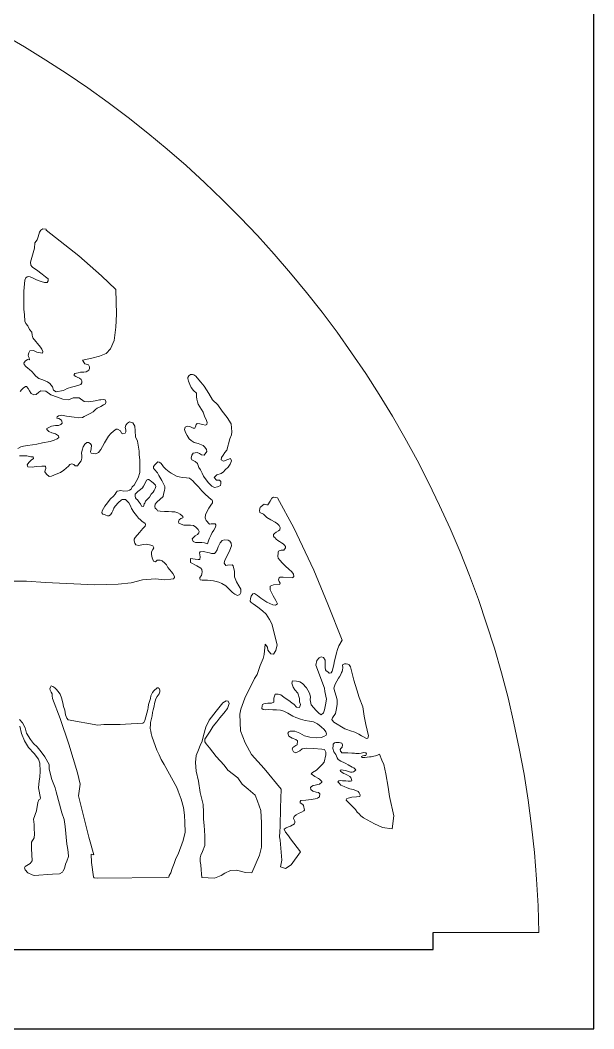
# Model space of a CAD drawing. Header units: millimetres. Extents: x -5 to 875, y -316 to 297.
# Drawn here: x 767 to 875.4, y 0 to 190.8 of the extents above; entities that cross this region are included whole.
import ezdxf

# ---------------------------------------------------------------- set-up
doc = ezdxf.new("R2010")
doc.units = ezdxf.units.MM

# ---------------------------------------------------------------- blocks, each defined once
blk = doc.blocks.new('alles1')
for p, q in [((224.53, 0), (224.53, 4)), ((124.53, 0), (224.53, 0))]:
    blk.add_line(p, q)
at = {"lineweight": 5}
blk.add_line((224.53, 4), (249.53, 4), dxfattribs=at)
for points in [[(133.07, 170.1), (140.74, 164.06), (146.14, 159.3), (149.48, 156.05), (149.68, 150.23), (149.55, 147.14), (149.13, 144.01), (148.23, 142.04), (147.2, 140.97), (145.66, 140.28), (143.81, 139.81), (141.63, 139.38), (142.18, 138.49), (143.02, 138.29), (143.3, 137.78), (143.28, 137.36), (143.12, 137.03), (142.93, 136.83), (142.53, 136.62), (141.93, 136.55), (141.18, 136.5), (140.61, 136.34), (139.84, 136.22), (139.67, 136.01), (139.7, 135.71), (140.05, 135.5), (140.4, 135.36), (140.95, 135.1), (141.33, 134.83), (141.46, 134.46), (141.49, 134.01), (141.21, 133.62), (140, 133.23), (139.04, 132.96), (137.98, 132.66), (137.46, 132.39), (137.09, 132.18), (135.44, 131.92), (134.75, 132.3), (134.54, 133.03), (133.94, 133.89), (133.34, 134.27), (132.27, 134.75), (131.28, 135.05), (130.98, 135.26), (130.51, 135.69), (130.21, 136.07), (129.65, 136.72), (129.14, 137.19), (128.75, 137.49), (128.24, 137.87), (127.85, 138.34), (127.77, 138.69), (128.07, 139.16), (128.67, 139.5), (129.1, 139.46), (129.1, 139.46), (129.05, 139.93), (128.84, 140.27), (128.8, 140.57), (128.92, 141.13), (129.22, 141.56), (130.08, 141.64), (130.81, 141.26), (132.14, 141.04), (132.27, 141.39), (132.05, 141.99), (131.67, 142.42), (129.93, 144.62), (129.77, 145.31), (129.66, 146.01), (129.07, 146.65), (128.7, 147.46), (128.22, 148.05), (128, 148.63), (127.9, 150.08), (127.79, 151.42), (127.79, 152.76), (127.79, 153.83), (127.79, 155.65), (128, 158.3), (128.24, 158.82), (128.54, 159.09), (128.89, 159.19), (129.3, 159.09), (130.16, 158.68), (130.74, 158.37), (131.84, 157.99), (132.69, 157.75), (133.28, 157.72), (133.55, 158.1), (133.52, 158.58), (132.86, 159.06), (132.08, 159.67), (130.74, 160.74), (129.92, 161.25), (129.64, 161.49), (129.4, 161.83), (129.33, 162.52), (130.31, 165.86), (130.4, 167.09), (130.88, 167.86), (131.12, 168.52), (131.32, 169.11), (131.45, 169.64), (131.78, 170.12), (132.22, 170.41), (133.01, 170.36), (133.07, 170.1)], [(173.55, 109.39), (172.86, 109.26), (172.52, 109.43), (172.22, 109.56), (171.4, 110.33), (170.89, 111.06), (170.25, 111.92), (169.95, 112.65), (169.52, 113.42), (169.13, 113.98), (168.79, 114.92), (168.23, 115.39), (167.5, 115.82), (167.33, 116.2), (167.46, 116.89), (167.8, 117.4), (168.7, 117.53), (169.26, 117.32), (169.78, 117.02), (170.42, 116.93), (171.06, 117.79), (170.98, 118.22), (170.55, 118.77), (170.12, 119.2), (168.96, 119.63), (168.02, 119.93), (167.29, 120.36), (166.86, 120.79), (166.39, 121.56), (165.96, 122.25), (165.75, 122.97), (165.88, 123.49), (166.39, 123.75), (166.99, 123.66), (167.76, 123.27), (168.15, 123.27), (168.36, 123.57), (168.53, 124.13), (168.7, 124.43), (169.35, 124.34), (170.03, 124.17), (170.68, 123.96), (171.06, 124.17), (171.1, 124.6), (170.98, 125.07), (170.46, 126.1), (170.12, 127.04), (168.98, 129), (168.81, 129.52), (168.63, 130.12), (168.61, 130.73), (168.59, 131.54), (167.91, 132.18), (167.36, 132.92), (167.03, 133.6), (166.66, 134.44), (166.55, 135.07), (166.55, 135.25), (166.74, 135.69), (167.2, 136), (167.64, 135.97), (167.93, 135.89), (168.41, 135.58), (168.76, 135.18), (169.62, 134.13), (170.43, 133.25), (170.98, 132.38), (171.53, 131.5), (172.4, 130.01), (173.59, 128.8), (174.66, 127.29), (175.85, 125.84), (176.77, 124.35), (176.9, 122.44), (176.87, 121.72), (176.5, 120.74), (175.73, 118.05), (175.3, 117.54), (174.92, 116.89), (174.53, 116.38), (174.45, 115.78), (174.96, 115.52), (175.95, 115.91), (176.63, 116.08), (176.89, 115.56), (176.55, 114.79), (176.03, 114.07), (175.39, 113.42), (175, 112.95), (174.4, 112.57), (173.37, 112.22), (172.77, 111.62), (173.29, 110.98), (174.02, 110.98), (174.36, 110.68), (174.36, 110.21), (174.23, 109.74), (173.55, 109.39)], [(126.88, 131.99), (127.23, 132.34), (127.58, 132.78), (128.16, 133.15), (128.37, 133.15), (128.76, 132.69), (129.13, 132.08), (129.5, 131.48), (130.15, 131.16), (130.69, 131.27), (131.34, 131.8), (131.78, 132.08), (132.94, 132.06), (134.11, 131.17), (135.72, 130.59), (136.95, 130.14), (138.32, 130), (139.39, 130.45), (140.86, 130.45), (142.06, 129.59), (143.12, 129.52), (144.63, 129.76), (145.69, 129.97), (145.97, 130), (146.65, 130.07), (146.96, 130), (147.13, 129.63), (147.13, 129.35), (147.06, 129.04), (146.62, 128.77), (145.93, 128.43), (145.11, 127.98), (144.7, 127.74), (144.15, 127.19), (143.43, 126.78), (142.68, 126.34), (142.06, 126.03), (141.61, 125.82), (140.69, 125.72), (139.66, 125.86), (137.84, 126.13), (136.78, 126.34), (135.99, 126.2), (135.65, 125.99), (135.58, 125.69), (136.06, 125.55), (136.68, 125.17), (136.75, 124.93), (136.82, 124.49), (136.54, 124.14), (135.96, 123.94), (135.24, 123.9), (134.28, 123.8), (133.66, 123.46), (133.18, 123.18), (133.18, 122.94), (133.7, 122.5), (134.38, 122.19), (135, 122.02), (135.27, 121.95), (135.99, 121.47), (136.06, 121.09), (135.65, 120.75), (134.96, 120.48), (133.97, 120.17), (132.17, 119.82), (130.85, 119.53), (129.78, 119.33), (128.64, 119.22), (127.67, 119.05), (127.08, 118.85), (126.38, 118.48)], [(126.77, 116.75), (127.21, 116.72), (127.69, 116.72), (128.48, 116.75), (129.45, 116.53), (129.95, 116.5), (130.06, 116.15), (129.49, 115.71), (128.92, 115.17), (128.53, 114.6), (128.7, 114.16), (129.73, 114.07), (130.65, 114.24), (132.01, 114.33), (132.85, 114.33), (132.96, 113.74), (132.78, 113.35), (132.74, 112.95), (133.16, 112.39), (133.79, 111.84), (134.34, 111.95), (134.86, 112.17), (135.77, 112.58), (136.4, 112.83), (137.25, 113.35), (137.77, 113.84), (138.34, 114.31), (138.67, 114.69), (139.14, 114.86), (139.58, 114.69), (139.88, 114.42), (140.45, 114.37), (140.76, 114.89), (141.28, 115.6), (141.47, 116.21), (141.44, 116.81), (141.41, 117.39), (141.58, 118.1), (141.82, 118.87), (142.15, 119.5), (142.62, 119.91), (143.06, 119.88), (143.47, 119.64), (143.77, 119.25), (143.72, 118.37), (143.55, 117.69), (143.72, 117.36), (144.79, 117.2), (145.39, 117.52), (145.99, 118.21), (146.35, 118.98), (146.82, 119.8), (147.28, 120.57), (147.77, 121.36), (148.32, 122.02), (148.95, 122.57), (149.58, 123.04), (149.91, 123.09), (150.63, 122.63), (150.87, 122.13), (151.15, 121.97), (151.7, 122.1), (151.89, 122.43), (151.86, 122.87), (151.75, 123.45), (151.89, 123.97), (152.27, 124.46), (152.77, 124.76), (153.51, 124.52), (153.97, 123.8), (154.05, 122.65), (154.14, 121.25), (154.66, 120.24), (154.99, 117.88), (155.04, 117.03), (155.15, 115.69), (155.18, 114.1), (155.15, 112.78), (154.8, 111.55), (153.82, 109.8), (153.38, 109.43), (153.1, 108.85), (152.75, 108.59), (152.33, 108.48), (151.38, 108.38), (150.66, 108.57), (150.33, 108.48), (149.83, 108.41), (149.61, 108.11), (149.33, 107.69), (148.99, 107.22), (148.27, 106.54), (147.26, 105.22), (146.89, 104.81), (146.58, 104.28), (146.25, 103.71), (146.18, 103.25), (146.43, 102.99), (146.8, 102.85), (147.15, 102.72), (147.57, 102.59), (147.83, 102.55), (148.27, 102.81), (148.55, 103.25), (148.82, 103.75), (149.06, 104.35), (149.34, 104.83), (150.13, 105.75), (150.77, 106.28), (150.99, 106.45), (151.76, 106.43), (152.3, 105.97), (152.61, 105.6), (152.98, 104.89), (153.25, 104.26), (153.77, 103.42), (154.43, 102.61), (154.85, 102), (155.31, 101.65), (155.68, 101.32), (156.41, 100.75), (156.54, 100.53), (156.45, 100.13), (155.92, 99.54), (155.11, 98.62), (154.09, 97.44), (153.87, 97.04), (153.84, 96.62), (153.98, 96.12), (154.24, 95.68), (154.98, 95.57), (155.95, 95.75), (156.78, 95.88), (157.81, 95.61), (158.28, 95.48), (158.47, 95), (158.23, 94.56), (157.97, 94.01), (157.95, 93.42), (158.08, 92.61), (158.43, 91.8), (158.89, 91.71), (159.31, 92.08), (159.96, 92.06), (160.47, 91.88), (161.13, 91.4), (161.5, 90.94), (161.83, 90.37), (162.31, 89.8), (162.66, 89.34), (163.01, 88.92), (163.39, 88.2), (163.41, 87.96), (163.17, 87.65), (162.53, 87.56), (160.98, 87.42), (158.91, 87.63), (155.84, 87.45), (153.13, 86.73), (150.08, 86.37), (144.57, 86.24), (132.87, 86.76), (128.42, 87.08), (125.37, 87.08)], [(171.15, 95.97), (170.47, 96.19), (169.86, 96.23), (169.03, 96.25), (168.32, 96.25), (167.82, 96.49), (167.62, 96.85), (167.56, 97.09), (167.91, 97.44), (168.3, 97.79), (168.83, 98.18), (169.16, 98.56), (169.2, 98.89), (168.94, 99.32), (168.43, 99.9), (167.86, 100.27), (167.16, 100.36), (166.55, 100.33), (165.56, 100.38), (164.97, 100.55), (164.44, 100.84), (164.35, 101.17), (164.51, 101.65), (164.86, 101.89), (165.38, 102.05), (165.45, 102.24), (165.21, 102.59), (164.75, 102.94), (164.13, 103.27), (163.48, 103.47), (162.75, 103.47), (161.94, 103.58), (161, 103.62), (159.99, 103.69), (159.37, 103.78), (159.2, 104.06), (158.85, 104.35), (158.76, 104.77), (158.78, 105.29), (159.22, 105.82), (160.73, 107.14), (160.79, 107.71), (160.99, 108.52), (161.1, 108.99), (161.07, 109.52), (160.36, 110.94), (159.7, 112.13), (159.37, 112.74), (158.69, 113.49), (158.43, 113.84), (158.43, 114.26), (158.72, 114.63), (159.24, 115.13), (159.48, 115.29), (159.75, 115.24), (160.12, 114.98), (160.43, 114.65), (160.82, 114.17), (161.33, 113.62), (162.09, 112.96), (162.62, 112.63), (163.32, 112.22), (164, 111.89), (164.51, 111.78), (165.21, 111.62), (166.2, 111.56), (166.9, 111.45), (167.75, 110.86), (168.22, 110.29), (169.07, 109.43), (169.86, 108.46), (170.67, 107.61), (172.08, 106.43), (172.32, 106.29), (172.38, 106.01), (172.36, 105.63), (171.97, 105.05), (171.48, 104.38), (171.1, 103.68), (170.71, 102.82), (170.6, 102.08), (170.83, 101.48), (171.69, 100.61), (172.08, 100.65), (172.76, 100.63), (173.01, 100.63), (173.12, 100.45), (173.16, 100.19), (172.96, 99.69), (172.65, 99.18), (172.28, 98.61), (172, 97.91), (171.69, 97.27), (171.47, 96.88), (171.17, 95.96)], [(156.14, 105.03), (156.07, 104.75), (155.58, 104.84), (155.35, 105.36), (154.95, 105.84), (154.6, 106.33), (154.35, 106.61), (154.14, 106.85), (154.07, 107.19), (154.11, 107.68), (154.68, 108.31), (155.33, 108.82), (155.81, 109.21), (156.05, 109.57), (156.7, 110.75), (156.8, 111.01), (157.04, 111.16), (157.32, 111.12), (157.7, 110.87), (157.97, 110.67), (158.44, 110.26), (158.88, 109.78), (158.98, 109.53), (158.83, 109.03), (158.54, 108.52), (158.32, 108.12), (157.88, 107.65), (157.51, 107), (157.18, 106.65), (156.69, 106.17), (156.52, 106), (156.48, 105.82), (156.38, 105.56), (156.23, 105.4), (156.14, 105.03)], [(185.48, 105.17), (186.02, 106.03), (186.39, 106.73), (186.82, 106.99), (187.73, 106.83), (191.59, 99.76), (196.35, 89.71), (199.64, 81.67), (202.98, 73.17), (202.26, 71.8), (201.93, 70.92), (201.67, 70.13), (201.45, 69.12), (201.23, 68.27), (201.06, 67.41), (200.88, 66.69), (200.62, 65.83), (200.44, 65.46), (200.05, 65.35), (199.91, 65.35), (199.59, 65.68), (199.23, 65.94), (199.04, 66.18), (198.97, 66.67), (198.97, 67.57), (198.99, 68.42), (198.64, 69.04), (198.07, 69.23), (197.57, 68.97), (197.04, 68.38), (196.82, 67.22), (198.82, 61.79), (198.9, 61.03), (199.32, 59.19), (199.07, 57.85), (198.82, 56.68), (198.57, 56.01), (198.06, 55.51), (198.06, 55.51), (197.48, 55.93), (197.48, 55.93), (196.89, 56.52), (196.89, 56.52), (195.72, 57.85), (195.47, 59.03), (195.55, 59.78), (195.3, 60.62), (194.88, 61.37), (194.55, 61.87), (193.63, 62.88), (193.04, 63.29), (192.21, 63.46), (191.29, 63.55), (191.12, 62.96), (191.12, 62.96), (191.45, 62.04), (191.79, 61.45), (191.79, 61.45), (192.54, 60.62), (192.54, 60.62), (192.96, 59.36), (192.96, 58.61), (193.13, 57.94), (192.96, 57.27), (192.21, 57.35), (191.7, 57.94), (191.12, 58.36), (190.37, 58.86), (189.78, 59.28), (189.19, 59.7), (188.52, 60.2), (187.85, 60.37), (187.19, 60.37), (187.19, 60.37), (186.85, 59.44), (186.85, 59.44), (186.85, 58.52), (186.3, 58.25), (185.84, 58.26), (185.45, 58.23), (184.93, 58.16), (184.49, 58.1), (184.2, 57.93), (184.09, 57.66), (184.01, 56.97), (184.31, 56.73), (184.9, 56.7), (185.55, 56.73), (186.6, 56.68), (187.51, 56.68), (188.46, 56.63), (189.19, 56.36), (190.2, 55.89), (191.34, 55.18), (192.08, 54.85), (193.13, 54.44), (194.25, 54.18), (195.32, 54.04), (196.24, 53.83), (197.17, 53.39), (198.06, 52.64), (198.73, 52.06), (199.15, 51.5), (199.34, 51.02), (199.27, 50.69), (198.68, 50.39), (198.06, 50.13), (197.03, 50.04), (195.41, 50.25), (194.08, 50.51), (192.97, 51.14), (191.83, 51.6), (190.71, 51.62), (190.41, 51.5), (190.2, 51.13), (190.39, 50.42), (191.22, 49.99), (192.04, 49.63), (192.48, 49.34), (192.36, 48.42), (192.04, 48.25), (191.34, 47.79), (191.22, 47.35), (191.5, 46.77), (192.06, 46.55), (192.97, 47.02), (193.57, 47.46), (194.53, 47.58), (196.25, 47.56), (198.2, 47.42), (198.85, 47.3), (199.17, 46.67), (199.15, 46.07), (198.76, 44.3), (198.3, 43.75), (197.67, 43.12), (196.94, 42.39), (196, 41.89), (195.65, 41.51), (196.55, 40.92), (197.45, 40.42), (197.64, 40.26), (198.17, 39.72), (198.24, 39.54), (197.68, 39.11), (197.3, 39), (196.61, 38.85), (196.12, 38.76), (195.75, 38.58), (195.56, 38.28), (195.58, 37.81), (196.1, 37.42), (196.88, 37.25), (197.45, 37.14), (197.77, 36.79), (197.68, 36.11), (197.19, 35.81), (196.63, 35.65), (195.68, 35.46), (194.45, 35.32), (193.24, 35.27), (193.05, 34.97), (193.08, 34.67), (193.68, 34.3), (193.91, 34.07), (194.14, 32.97), (193.93, 32.81), (193.37, 32.47), (192.7, 32.17), (192.13, 31.82), (191.65, 31.46), (191.49, 30.96), (191.79, 30.38), (191.86, 30.05), (191.74, 29.7), (190.83, 29.19), (190.32, 29.02), (189.75, 28.78), (189.27, 28.43), (189.58, 27.73), (190.08, 27.23), (190.52, 26.63), (190.84, 26.14), (193.2, 23.13), (190.98, 20.01), (189.64, 19.16), (188.44, 19.53), (188.76, 21.15), (188.32, 25.83), (188.19, 26.68), (188.28, 27.84), (188.36, 29.08), (188.45, 33.5), (188.62, 37.91), (184.59, 42.8), (181.55, 46.15), (180.07, 48.84), (179, 51.74), (178.79, 55.62), (179.07, 56.83), (180, 59.48), (182.31, 64.08), (182.91, 65.02), (183.64, 67.16), (184.32, 68.83), (184.58, 69.77), (184.84, 72.22), (185.35, 71.49), (185.44, 70.76), (186.12, 69.95), (186.77, 69.86), (187.37, 70.72), (187.62, 72.05), (186.42, 76.99), (185.85, 78.07), (185.01, 79.34), (184.18, 80.08), (183.08, 80.94), (181.95, 81.71), (181.52, 82.09), (181.25, 82.39), (181.34, 83.01), (181.48, 83.53), (181.9, 84.09), (182.26, 84.21), (183.01, 83.73), (183.77, 83.1), (185.23, 82.16), (186.63, 81.52), (187.29, 81.41), (187.7, 81.71), (187.32, 82.54), (186.73, 83.64), (186, 85.09), (185.97, 85.89), (186.78, 86.26), (188.11, 86.3), (188.31, 86.38), (188.33, 86.64), (188.12, 87), (187.98, 87.42), (188.11, 87.86), (188.32, 88.04), (189.07, 88.08), (191.19, 87.89), (191.37, 87.96), (191.55, 88.22), (191.5, 88.8), (191.12, 89.31), (190.38, 89.96), (189.61, 90.64), (188.92, 91.37), (188.3, 92.07), (187.92, 92.55), (187.84, 93.02), (187.86, 93.72), (187.9, 93.98), (188, 94.19), (188.15, 94.3), (188.57, 94.42), (188.99, 94.43), (189.21, 94.45), (189.65, 95.01), (189.63, 95.31), (189.41, 95.6), (189.04, 95.93), (188.68, 96.19), (188.18, 96.5), (187.79, 96.76), (187.41, 97.05), (187.15, 97.33), (186.95, 97.55), (186.82, 97.73), (186.78, 97.88), (186.82, 98.14), (187.02, 98.41), (187.43, 98.69), (187.96, 98.98), (188.29, 99.24), (188.36, 99.79), (188.11, 100.27), (187.72, 100.69), (187.17, 101.06), (186.14, 101.59), (185.24, 102.2), (184.41, 102.99), (183.57, 103.37), (183.51, 103.8), (183.66, 104.57), (183.81, 104.7), (184.3, 105.08), (184.6, 105.32), (184.93, 105.21), (185.2, 105.14), (185.48, 105.17)], [(169.4, 87.99), (169.4, 87.75), (169.44, 87.41), (169.44, 87.41), (169.92, 87.34), (171.15, 87.38), (172.63, 87.21), (173.83, 86.86), (174.58, 86.52), (175.54, 86.01), (176.33, 85.18), (177.05, 84.5), (177.43, 84.16), (177.67, 84.02), (178.25, 83.74), (178.86, 83.92), (179.1, 84.46), (179.07, 85.25), (178.62, 85.97), (178.01, 86.97), (177.56, 88.1), (177.56, 89.4), (177.25, 90.74), (177.01, 90.98), (175.88, 90.87), (175.51, 90.84), (175.16, 91.35), (175.3, 92.11), (175.88, 93.24), (176.43, 94.41), (176.88, 95.43), (176.81, 96.12), (176.43, 96.6), (176.05, 96.77), (175.23, 96.91), (174.65, 96.7), (174.17, 96.15), (173.69, 95.26), (173.48, 94.51), (173.11, 93.86), (172.87, 93.65), (172.15, 93.69), (171.67, 93.79), (170.12, 94.13), (169.47, 94.06), (169.3, 93.82), (169.34, 93.31), (169.47, 92.86), (169.37, 92.25), (168.99, 92.21), (168.24, 92.35), (167.18, 92.49), (167.18, 92.49), (167.14, 91.8), (167.18, 91.53), (167.62, 91.25), (168.2, 90.98), (168.68, 90.74), (169.61, 90.15), (169.82, 89.88), (169.95, 89.33), (169.88, 88.85), (169.75, 88.47), (169.4, 87.99)], [(203.17, 66.63), (203.09, 67.36), (203.6, 67.57), (203.94, 67.57), (204.37, 67.49), (204.63, 67.32), (205.01, 66.84), (205.79, 63.72), (206.47, 61.45), (207.03, 59.6), (207.93, 57.38), (208.19, 55.19), (208.61, 53.18), (209.22, 50.55), (209.05, 49.95), (208.75, 49.91), (208.02, 50.29), (207.55, 50.51), (206.95, 50.89), (206.01, 51.41), (205.02, 51.71), (204.12, 52.01), (203.65, 52.22), (201.04, 53.76), (200.74, 54.15), (200.61, 54.41), (200.74, 54.83), (201.42, 55.78), (201.68, 56.98), (201.81, 58.01), (201.85, 59.08), (201.59, 59.89), (201.29, 60.96), (201.08, 61.82), (201.38, 62.72), (202.18, 64.16), (202.39, 64.51), (202.72, 65.02), (202.88, 65.48), (203, 65.74), (203.13, 66.13), (203.17, 66.63)], [(144.2, 17.21), (143.8, 20.56), (143.67, 22.56), (144.34, 22.36), (143.16, 26.58), (140.66, 36.35), (141.08, 39.09), (140.47, 41.79), (138.39, 48.57), (136.34, 54.63), (134.51, 59.34), (134.48, 59.97), (134.48, 60.44), (134.21, 60.88), (133.96, 61.32), (133.93, 61.67), (134.1, 62.03), (134.26, 62.36), (134.62, 62.22), (135.09, 61.89), (135.52, 61.48), (135.83, 61.07), (136.37, 60.36), (136.68, 59.53), (137, 58.36), (137.14, 57.51), (137.42, 56.57), (137.64, 55.48), (137.94, 54.74), (138.24, 54.32), (145.29, 53.04), (146.66, 53.2), (148.55, 53.2), (150.55, 53.2), (151.76, 53.28), (155.88, 53.54), (156.1, 53.66), (156.4, 54.15), (157.1, 56.78), (157.12, 57.22), (157.26, 57.93), (157.48, 58.69), (157.67, 59.35), (157.82, 60.03), (158.16, 60.8), (158.52, 61.16), (159.27, 61.89), (159.49, 61.89), (159.77, 61.7), (159.91, 61.36), (159.92, 60.97), (159.73, 60.45), (159.31, 59.87), (158.93, 59.25), (158.64, 58.21), (158.56, 57.56), (158.37, 56.65), (158.22, 56.04), (158.08, 55.3), (157.74, 53.66), (157.73, 53.29), (157.61, 52.27), (157.76, 51.67), (157.85, 51.09), (158.06, 50.46), (158.88, 48.02), (159.22, 47.11), (159.74, 46.02), (160.22, 44.92), (160.95, 43.74), (163.9, 38.28), (164.22, 37.48), (164.97, 35.55), (165.51, 33.57), (165.72, 31.75), (165.83, 30.03), (165.88, 27.79), (165.45, 25.75), (164.26, 22.56), (163.68, 21.52), (163.27, 20.37), (162.83, 19.16), (162.51, 18.12), (162.09, 17.54), (162.07, 17.11), (161.46, 17.02), (145.18, 16.86), (144.52, 16.95), (144.3, 16.95), (144.2, 17.21)], [(130.19, 17.48), (129.71, 17.64), (128.75, 18.17), (128.05, 18.81), (127.94, 19.35), (128.05, 19.67), (129.23, 20.37), (129.71, 20.96), (129.55, 23.9), (129.55, 25.4), (130.19, 26.42), (130.3, 27.28), (130.19, 28.72), (130.19, 29.58), (130.03, 30.81), (130.73, 32.79), (131.05, 34.78), (131.33, 35.38), (131.58, 35.46), (131.69, 35.82), (131.21, 38.2), (131.42, 39.86), (131.53, 40.77), (131.63, 42.21), (131.58, 44.04), (131.21, 45), (130.19, 46.34), (128.9, 47.78), (127.94, 49.34), (127.24, 51.11), (126.81, 52.82)], [(126.71, 54.37), (127.46, 53.62), (128.05, 52.39), (128.42, 51.16), (129.33, 49.66), (130.03, 48.75), (130.88, 47.95), (131.9, 46.77), (132.76, 45.59), (133.72, 43.77), (133.78, 42.64), (134.42, 40.23), (135.17, 38.2), (135.44, 37.29), (136.75, 32.32), (137.27, 30.78), (137.57, 29.07), (137.91, 24.95), (138.11, 24.1), (138.25, 23), (138.29, 22.01), (137.91, 20.87), (137.6, 20.15), (137.36, 19.19), (137.09, 18.61), (136.91, 18.27), (136.19, 17.93), (134.58, 17.86), (130.19, 17.48)], [(171.67, 47.66), (170.9, 48.68), (170.56, 49.11), (170.52, 49.71), (171.8, 51.6), (172.49, 52.8), (173.39, 53.83), (174.11, 54.81), (175.06, 55.92), (175.87, 57), (176.3, 58.15), (176.04, 58.75), (175.57, 58.8), (174.8, 58.32), (173.26, 56.35), (171.59, 54.21), (170.77, 52.58), (170.26, 50.65), (169.92, 49.28), (169.44, 48.26), (169.06, 47.23), (168.54, 45.9), (168.33, 44.23), (168.54, 42.17), (169.05, 39.83), (169.45, 37.15), (169.85, 35.54), (170.19, 34.27), (170.26, 32.47), (170.26, 30.86), (170.39, 29.32), (170.46, 28.25), (170.52, 26.77), (170.52, 24.63), (169.99, 23.16), (169.59, 22.29), (169.45, 21.69), (169.45, 20.82), (169.59, 20.01), (169.72, 18.81), (169.79, 17.94), (169.85, 17.07), (172.87, 16.87), (174.41, 17.47), (175.28, 18.07), (176.62, 18.67), (178.02, 18.74), (180.16, 18.2), (181.7, 18.14), (183.44, 22.29), (183.98, 24.23), (183.98, 27.38), (183.98, 29.99), (183.78, 32.87), (183.04, 35.08), (182.44, 36.48), (180.77, 37.96), (179.36, 39.09), (178.36, 40.63), (176.01, 42.44), (175.14, 43.58), (173.2, 45.65), (171.67, 47.66)], [(202.66, 47.52), (203.04, 47.86), (203.13, 48.42), (202.96, 48.81), (202.27, 48.98), (201.54, 48.94), (201.2, 48.89), (200.9, 48.59), (200.86, 48.21), (200.77, 47.52), (201.03, 46.79), (201.5, 46.11), (201.8, 45.34), (202.06, 44.95), (202.66, 44.52), (203, 44.39), (203.26, 44.31), (203.9, 44.01), (204.46, 43.71), (204.46, 43.71), (205.36, 43.15), (205.74, 42.94), (206.25, 42.53), (206.25, 42.53), (205.91, 42.16), (205.67, 42.02), (205.4, 41.92), (204.95, 41.95), (204.5, 42.12), (203.82, 42.36), (203.24, 42.43), (202.89, 42.5), (202.58, 42.43), (202.58, 42.43), (202.65, 42.19), (203, 41.88), (203.44, 41.61), (203.78, 41.44), (204.3, 41.2), (204.81, 40.89), (205.05, 40.65), (205.05, 40.65), (205.19, 40.24), (205.19, 40.24), (205.26, 39.93), (205.02, 39.82), (204.71, 39.82), (204.4, 39.82), (203.85, 39.86), (203.1, 39.89), (202.58, 39.96), (202.24, 39.89), (202, 39.65), (202.31, 39.31), (202.72, 38.9), (203.48, 38.56), (204.16, 38.21), (204.85, 37.97), (205.64, 37.84), (206.22, 37.63), (206.77, 37.36), (207.07, 37.08), (207.21, 36.77), (207.28, 36.53), (207.18, 36.22), (206.42, 36.09), (205.33, 36.02), (204.4, 35.78), (204.06, 35.61), (203.96, 35.3), (206.19, 33.08), (206.57, 32.49), (207, 32.11), (207.43, 31.58), (208.07, 31.15), (210.69, 29.72), (212.56, 28.85), (214.84, 28.52), (215.24, 31.6), (214.24, 36.22), (213.9, 38.43), (213.3, 41.57), (212.83, 43.72), (212.43, 44.79), (211.8, 46.16), (211.34, 45.94), (210.86, 45.83), (210.51, 45.7), (209.9, 45.59), (209.48, 45.55), (208.93, 45.46), (208.36, 45.41), (207.72, 45.41), (207.72, 45.41), (207.57, 45.52), (207.61, 45.66), (207.88, 45.83), (208.27, 45.85), (208.6, 45.92), (208.71, 46.12), (208.8, 46.29), (208.6, 46.51), (208.1, 46.58), (207.79, 46.51), (207.5, 46.4), (207.07, 46.36), (206.74, 46.34), (206.28, 46.38), (205.95, 46.42), (205.33, 46.45), (204.32, 46.51), (203.47, 46.49), (202.96, 46.53), (202.74, 46.73), (202.59, 46.93), (202.52, 47.3), (202.66, 47.52)]]:
    blk.add_lwpolyline(points, dxfattribs=at)
blk.add_arc((0, -0.9), 249.58, 1.1232, 178.8768, dxfattribs=at)
blk = doc.blocks.new('hinten_all')
for p, q in [((321, 334.62), (321, 631.62)), ((-99, 334.62), (321, 334.62))]:
    blk.add_line(p, q)
at = {"xscale": 0.8, "yscale": 0.8}
blk.add_blockref('alles1', (111, 349.62), dxfattribs=at)

msp = doc.modelspace()

# ---------------------------------------------------------------- block references
msp.add_blockref('hinten_all', (554.43, -334.62))

doc.saveas('drawing.dxf')
